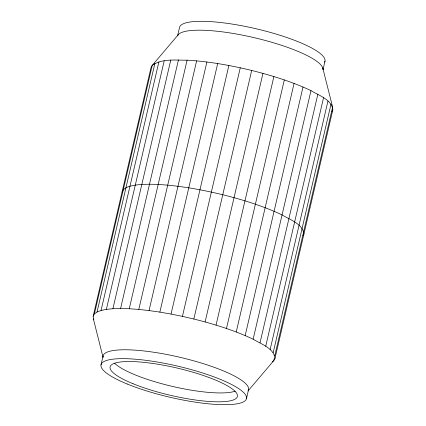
<?xml version="1.0" encoding="UTF-8"?>
<svg xmlns="http://www.w3.org/2000/svg" width="426" height="426" viewBox="0 0 426 426"><rect width="100%" height="100%" fill="white"/><g stroke="black" fill="none" stroke-linecap="round" stroke-linejoin="round"><path stroke-width="0.64" d="M103.081 357.414L93.363 318.861L93.161 316.236L151.001 67.665L152.231 65.37L178.43 34.527A74.662 16.034 13.1 0 1 256.862 38.308A74.662 16.034 13.1 0 1 322.988 69.539M93.161 316.236L94.386 313.941L152.231 65.37C162.2 58.319 175.565 60.338 187.099 60.172C208.905 61.44 230.482 65.338 251.691 70.444C271.948 75.551 292.055 81.686 310.985 90.621C318.627 95.429 331.636 99.396 332.839 109.764L274.999 358.335L273.769 360.63L247.996 390.967M94.386 313.941L97.027 312.018L154.872 63.442M97.027 312.018L101.042 310.49L158.887 61.914M101.042 310.49L106.362 309.382L164.207 60.811M106.362 309.382L112.911 308.717L170.757 60.146M101.015 364.837L103.081 355.955M177.599 35.731L179.516 27.488A74.662 16.034 13.1 0 1 257.789 29.16A74.662 16.034 13.1 0 1 324.639 62.116M112.911 308.717L120.585 308.504L178.43 59.933M120.585 308.504L129.259 308.743L187.099 60.172M129.259 308.743L138.796 309.436L196.636 60.859M138.796 309.436L149.047 310.565L206.892 61.988M149.047 310.565L159.851 312.114L217.697 63.538M159.851 312.114L171.034 314.063L228.879 65.487M171.034 314.063L182.429 316.374L240.269 67.803M274.999 358.335C273.79 347.967 260.781 344.006 253.14 339.192C234.209 330.257 214.102 324.122 193.846 319.015L251.691 70.444M205.108 321.95L262.954 73.379M216.041 325.123L273.886 76.552M226.467 328.489L284.312 79.918M236.228 331.992L294.073 83.421M245.163 335.582L303.008 87.005M253.14 339.192L310.985 90.621M246.484 398.512L248.55 389.636M323.068 69.411L324.985 61.163M260.025 342.781L317.865 94.205M265.707 346.274L323.552 97.703M270.111 349.634L327.956 101.058M273.151 352.792L330.997 104.221M274.791 355.71L332.637 107.139L322.754 67.942M274.222 358.687L273.769 360.63L272.187 361.786M122.081 191.95C124.12 186.79 130.558 186.141 135.287 185.097C142.875 184.085 150.543 184.133 158.179 184.458C179.985 185.725 201.557 189.623 222.766 194.73C243.022 199.837 263.135 205.971 282.06 214.906C289.701 219.72 302.716 223.682 303.919 234.05L302.998 235.77M331.923 111.484L332.839 109.764M182.429 316.374L193.846 319.015M93.363 318.861L93.912 319.835M177.589 35.88A74.662 16.034 13.1 0 1 178.079 34.959M235.179 391.164A65.327 14.026 13.1 0 1 172.967 386.536A65.327 14.026 13.1 0 1 114.626 363.25M103.017 356.977A74.662 16.034 13.1 0 1 179.069 357.094A74.662 16.034 13.1 0 1 248.204 390.589M127.182 384.002A74.662 16.034 13.1 0 0 245.504 400.349A74.662 16.034 13.1 0 0 148.562 360.673A74.662 16.034 13.1 0 0 127.182 384.002M133.003 383.709A65.327 14.026 13.1 0 0 236.531 398.017A65.327 14.026 13.1 0 0 151.709 363.298A65.327 14.026 13.1 0 0 133.003 383.709"/></g></svg>
